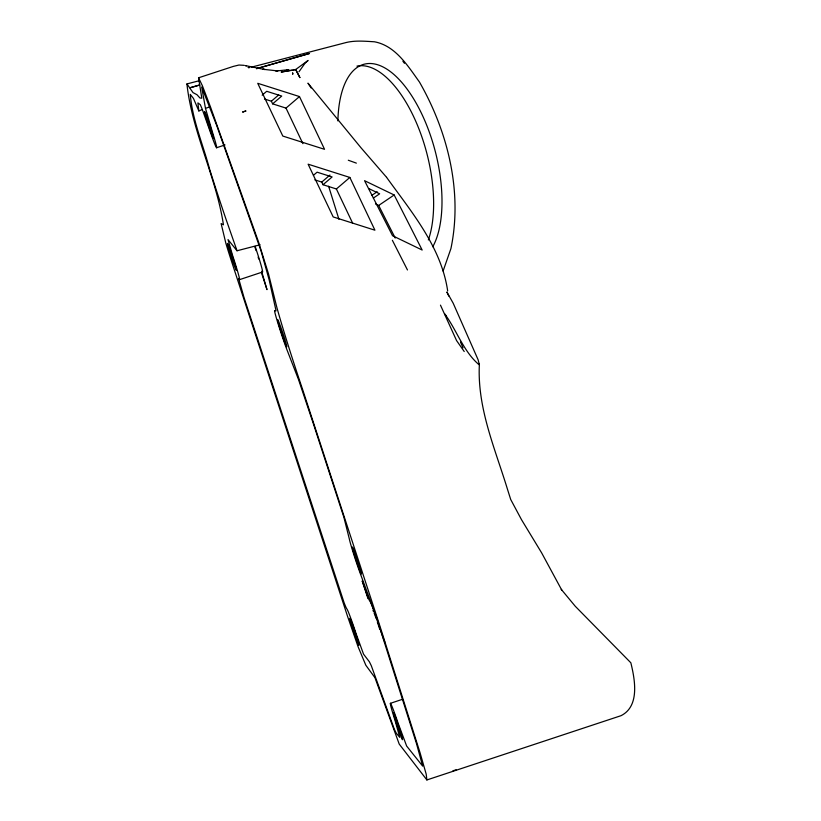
<?xml version="1.0" encoding="UTF-8"?>
<svg xmlns="http://www.w3.org/2000/svg" width="821" height="821" viewBox="0 0 821 821"><rect width="100%" height="100%" fill="white"/><g stroke="black" fill="none" stroke-linecap="round" stroke-linejoin="round"><path stroke-width="1.23" d="M448.789 296.094L446.881 292.009L453.192 303.226L478.099 359.731L479.3 364.411M244.278 65.341L238.962 65.033L233.297 66.409L198.549 77.8L201.822 98.202L199.934 97.986L197.009 94.743L192.997 92.599L186.952 83.927L199.267 80.715M186.921 83.927C192.083 131.986 216.18 176.946 223.445 224.81L221.116 223.548L225.888 243.365A42.353 1.837 71.6 0 0 230.485 258.122L347.673 616.704L358.048 646.63L365.838 665.267L374.93 677.643L399.211 744.072L426.889 779.95L621.015 715.686C640.041 706.204 634.869 679.326 630.846 662.793L575.244 606.247L561.266 589.375L561.708 589.971L541.644 552.872L521.52 519.703L510.713 499.496L507.481 489.265C494.94 448.215 476.97 407.647 479.402 363.836M443.104 271.033L450.914 248.619C462.808 191.868 447.866 131.658 419.439 82.008C407.821 65.906 395.517 45.719 374.458 41.789C365.037 41.245 355.462 40.28 346.185 42.518L251.123 67.24M298.947 71.817L304.991 63.289L308.08 60.467L295.693 69.518L292.964 70.113M262.166 95.195L266.712 91.295L281.736 96.067L272.634 103.857L271.371 101.199L264.444 98.992M271.371 101.199L278.647 94.969M272.634 103.857L286.006 108.105L299.48 96.57L324.552 149.319L282.804 136.06L257.732 83.301L299.48 96.57M313.458 175.284L317.101 172.174L332.115 176.946L323.022 184.725L321.76 182.077L314.823 179.871M321.76 182.077L329.939 175.068M323.022 184.725L336.384 188.974L349.859 177.449L374.93 230.198L333.182 216.929L308.111 164.179L349.859 177.449M371.954 195.285L377.188 191.745M373.37 198.056L379.651 193.807L368.988 188.666M375.505 203.947L378.666 205.466L394.162 194.977L422.158 250.025L392.541 235.73L364.555 180.682L394.162 194.977M464.234 351.521L456.568 340.582L440.467 305.135M445.136 314.176L446.049 315.787C457.123 331.499 464.019 352.035 478.941 364.616M426.889 779.95L426.191 774.131L420.044 752.724L379.446 624.586L303.082 390.858A97.401 4.218 71.6 0 1 283.717 330.894A96.673 4.187 71.6 0 1 276.759 307.075L268.508 273.896L258.584 242.123L210.545 107.11L202.387 85.753L198.549 77.8M198.846 110.958L202.346 109.491L200.303 104.667L197.892 102.882L198.846 110.958L193.458 98.417L190.277 94.384C192.371 119.887 203.003 144.352 209.571 169.054A101.506 4.392 71.6 0 0 225.806 218.612L237.033 250.764L260.113 244.771M202.346 109.593L211.572 135.578A24.055 1.047 71.6 0 0 216.652 147.739A24.055 1.047 71.6 0 0 212.557 132.499L205.476 108.341L209.119 107.13M216.528 147.759L225.016 144.937M239.506 279.663L262.546 272.008M390.355 703.34L402.475 699.307M199.513 85.035L189.949 87.796L199.811 84.963M256.511 68.687L309.517 53.478L256.778 68.584M286.724 70.134L288.91 69.641L275.743 71.068M295.693 69.518L299.87 77.574L295.693 69.518L281.172 72.053L291.783 70.298M277.775 70.934L262.802 69.241L264.619 69.498L245.305 65.588L246.505 65.772M348.309 160.239L356.365 163.133M205.476 108.341L201.668 86.975L216.703 125.51L261.047 250.918L269.103 279.663L275.928 310.225L275.928 310.923L274.583 310.574A24.055 1.047 71.6 0 0 279.438 328.061A24.055 1.047 71.6 0 0 288.027 352.517L298.475 379.466L313.078 422.877L343.866 517.199L349.325 538.935A24.055 1.047 71.6 0 0 361.538 576.896L376.295 616.889L416.421 743.364L422.682 766.137L406.652 746.053L398.052 723.044A24.055 1.047 71.6 0 0 390.488 703.33A24.055 1.047 71.6 0 0 395.034 720.417L399.776 737.361L396.245 733.122L394.326 729.233L371.277 665.646L369.358 661.757L363.549 654.173L356.109 633.709A24.055 1.047 71.6 0 0 346.873 608.936L346.462 608.289A25.071 1.088 71.6 0 1 344.102 602.706L243.95 297.294L238.634 278.473L239.044 279.048A24.055 1.047 71.6 0 0 232.712 255.885L228.022 239.588L237.033 250.764M444.879 314.34L445.988 315.757M386.537 177.264L360.963 147.729L307.957 83.157L311.159 88.001M402.916 61.318L404.466 63.299M386.599 177.357C411.557 212.064 441.277 247.059 447.671 290.932M378.666 205.466L395.229 238.049M392.366 240.276L407.462 269.965M336.384 188.974L352.732 223.374M286.006 108.105L302.898 143.654M460.519 342.1L463.023 347.786M384.064 640.236L384.731 641.991M383.694 639.22L379.148 626.043A24.055 1.047 71.6 0 0 369.912 601.27L369.491 600.623A25.071 1.088 71.6 0 1 367.141 595.04L362.205 580.95L367.993 598.663M255.126 246.321L255.752 248.219A24.055 1.047 71.6 0 1 262.084 271.382M261.56 273.054L266.989 289.639L261.632 271.31M328.616 186.234L338.919 219.258M372.97 610.516A14.337 0.626 71.6 0 1 373.411 611.347M374.119 613.041A14.337 0.626 71.6 0 1 376.151 618.511M377.332 621.918A14.337 0.626 71.6 0 1 378.512 625.469M378.892 626.639A14.337 0.626 71.6 0 1 379.62 628.917M254.91 247.039A14.337 0.626 71.6 0 1 256.09 250.59M258.153 257.168A14.337 0.626 71.6 0 1 258.666 258.964M456.096 769.78A12.633 1.498 -18.1 0 1 452.966 770.775M356.95 66.132A102.071 46.797 75.4 0 1 417.653 125.726A102.071 46.797 75.4 0 1 428.357 239.948M337.893 120.903A102.071 46.797 75.4 0 1 406.385 88.124A102.071 46.797 75.4 0 1 432.78 246.752M292.676 73.007L292.758 74.085L292.676 73.007M243.673 111.625L242.534 112.067L246.002 110.968L243.673 111.625M249.163 67.64L248.281 67.507L249.163 67.64M279.048 325.28A14.337 0.626 71.6 0 0 286.662 346.811A14.337 0.626 71.6 0 0 280.998 327.733A14.337 0.626 71.6 0 0 279.048 325.28M394.809 718.129A14.337 0.626 71.6 0 0 402.413 739.659A14.337 0.626 71.6 0 0 396.748 720.581A14.337 0.626 71.6 0 0 394.809 718.129M351.172 623.714A14.337 0.626 71.6 0 0 358.777 645.244A14.337 0.626 71.6 0 0 353.112 626.166A14.337 0.626 71.6 0 0 351.172 623.714M205.835 116.972A14.337 0.626 71.6 0 0 213.439 138.503A14.337 0.626 71.6 0 0 207.775 119.425A14.337 0.626 71.6 0 0 205.835 116.972M353.646 552.41A14.337 0.626 71.6 0 0 361.25 573.941A14.337 0.626 71.6 0 0 355.585 554.863A14.337 0.626 71.6 0 0 353.646 552.41M228.751 248.845A14.337 0.626 71.6 0 0 236.356 270.366A14.337 0.626 71.6 0 0 230.691 251.298A14.337 0.626 71.6 0 0 228.751 248.845"/></g></svg>
